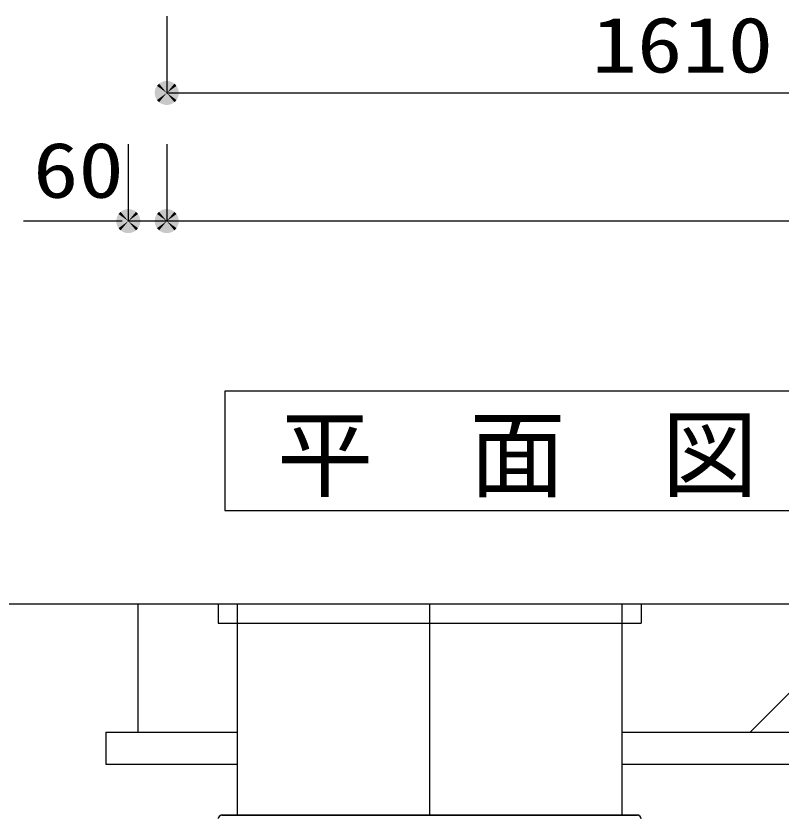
# Model space of a CAD drawing. Units: millimetres, scale not verified. Extents: x -8093 to 8093, y -5792 to 5792.
# Drawn here: x -6560 to -5366, y -1955 to -702 of the extents above; entities that cross this region are included whole.
import ezdxf
from ezdxf.enums import TextEntityAlignment as Align

# ---------------------------------------------------------------- set-up
doc = ezdxf.new("R2010")
doc.units = ezdxf.units.MM
doc.header["$LTSCALE"] = 30
doc.linetypes.add('LONG_CHAIN', pattern=[21, 18, -1, 1, -1])
for name, color, linetype, lineweight in [('0-1_00クル-フ-0躯体', 3, 'Continuous', 25), ('0-3_00クル-フ-1機器', 2, 'Continuous', 25), ('0-4_00クル-フ-6寸法', 132, 'Continuous', 25)]:
    doc.layers.add(name, color=color, linetype=linetype, lineweight=lineweight)
doc.styles.add('ＭＳ ゴシック', font='')
doc.styles.get('ＭＳ ゴシック').set_extended_font_data('MS Gothic')

msp = doc.modelspace()

# ---------------------------------------------------------------- linework, layer by layer
at = {"layer": '0-1_00クル-フ-0躯体', "linetype": 'LONG_CHAIN'}
msp.add_line((-5915.41, -1619.07), (-5915.41, -1949.07), dxfattribs=at)
at = {"layer": '0-1_00クル-フ-0躯体'}
for p, q in [((-5588.44, -1949.07), (-6241.15, -1949.07)), ((-6239.51, -1949.07), (-5591.3, -1949.07))]:
    msp.add_line(p, q, dxfattribs=at)
msp.add_lwpolyline([(-4205.58, -1473.62), (-4205.58, -1287.31), (-6234.91, -1287.31), (-6234.91, -1473.62)], close=True, dxfattribs=at)
for centre, start, end in [((-6239.51, -1955.07), 90, 177), ((-5591.3, -1955.07), 3, 90)]:
    msp.add_arc(centre, 6, start, end, dxfattribs=at)
at = {"layer": '0-3_00クル-フ-1機器'}
for p, q in [((-7471.82, -1619.07), (-4565.41, -1619.07)), ((-6370.41, -1619.07), (-6370.41, -1819.07)), ((-6245.41, -1619.07), (-6245.41, -1649.07)), ((-6215.41, -1619.07), (-6215.41, -1949.07)), ((-5615.41, -1619.07), (-5615.41, -1949.07)), ((-5585.41, -1619.07), (-5585.41, -1649.07)), ((-5585.41, -1619.07), (-5585.41, -1649.07)), ((-5415.37, -1819.07), (-5215.37, -1619.07)), ((-6245.41, -1649.07), (-5585.41, -1649.07)), ((-6420.41, -1819.07), (-6420.41, -1869.07)), ((-6420.41, -1819.07), (-6215.41, -1819.07)), ((-5615.41, -1819.07), (-4895.41, -1819.07)), ((-6420.41, -1869.07), (-6215.41, -1869.07)), ((-5615.41, -1869.07), (-4895.41, -1869.07))]:
    msp.add_line(p, q, dxfattribs=at)
at = {"layer": '0-4_00クル-フ-6寸法', "color": 4}
for p, q in [((-6325.41, -701.72), (-6325.41, -821.72)), ((-6325.41, -821.72), (-4715.41, -821.72)), ((-6385.41, -901.72), (-6385.41, -1021.72)), ((-6325.41, -901.72), (-6325.41, -1021.72)), ((-6325.41, -901.72), (-6325.41, -1021.72)), ((-6394.78, -1021.72), (-6548.6, -1021.72)), ((-6325.41, -1021.72), (-6385.41, -1021.72)), ((-3925.41, -1021.72), (-6325.41, -1021.72))]:
    msp.add_line(p, q, dxfattribs=at)
at = {"layer": '0-4_00クル-フ-6寸法'}
for points in [[(-6325.41, -821.72), (-6342.84, -814.82), (-6341.84, -812.69)], [(-6325.41, -821.72), (-6341.84, -812.69), (-6340.58, -810.7)], [(-6325.41, -821.72), (-6340.58, -810.7), (-6339.07, -808.89)], [(-6325.41, -821.72), (-6339.07, -808.89), (-6337.36, -807.28)], [(-6325.41, -821.72), (-6337.36, -807.28), (-6335.45, -805.89)], [(-6325.41, -821.72), (-6335.45, -805.89), (-6333.39, -804.76)], [(-6325.41, -821.72), (-6333.39, -804.76), (-6331.2, -803.89)], [(-6325.41, -821.72), (-6331.2, -803.89), (-6328.92, -803.31)], [(-6325.41, -821.72), (-6328.92, -803.31), (-6326.58, -803.01)], [(-6325.41, -821.72), (-6326.58, -803.01), (-6324.23, -803.01)], [(-6325.41, -821.72), (-6324.23, -803.01), (-6321.89, -803.31)], [(-6325.41, -821.72), (-6321.89, -803.31), (-6319.61, -803.89)], [(-6325.41, -821.72), (-6319.61, -803.89), (-6317.42, -804.76)], [(-6325.41, -821.72), (-6317.42, -804.76), (-6315.36, -805.89)], [(-6325.41, -821.72), (-6315.36, -805.89), (-6313.45, -807.28)], [(-6325.41, -821.72), (-6313.45, -807.28), (-6311.74, -808.89)], [(-6325.41, -821.72), (-6311.74, -808.89), (-6310.24, -810.7)], [(-6325.41, -821.72), (-6310.24, -810.7), (-6308.98, -812.69)], [(-6325.41, -821.72), (-6308.98, -812.69), (-6307.97, -814.82)], [(-6325.41, -821.72), (-6344.16, -821.72), (-6344.01, -819.37)], [(-6325.41, -821.72), (-6344.01, -824.07), (-6344.16, -821.72)], [(-6325.41, -821.72), (-6344.01, -819.37), (-6343.57, -817.06)], [(-6325.41, -821.72), (-6343.57, -826.39), (-6344.01, -824.07)], [(-6325.41, -821.72), (-6343.57, -817.06), (-6342.84, -814.82)], [(-6325.41, -821.72), (-6342.84, -828.63), (-6343.57, -826.39)], [(-6325.41, -821.72), (-6341.84, -830.76), (-6342.84, -828.63)], [(-6325.41, -821.72), (-6340.58, -832.74), (-6341.84, -830.76)], [(-6325.41, -821.72), (-6339.07, -834.56), (-6340.58, -832.74)], [(-6325.41, -821.72), (-6337.36, -836.17), (-6339.07, -834.56)], [(-6325.41, -821.72), (-6335.45, -837.55), (-6337.36, -836.17)], [(-6325.41, -821.72), (-6333.39, -838.69), (-6335.45, -837.55)], [(-6325.41, -821.72), (-6331.2, -839.56), (-6333.39, -838.69)], [(-6325.41, -821.72), (-6328.92, -840.14), (-6331.2, -839.56)], [(-6325.41, -821.72), (-6326.58, -840.44), (-6328.92, -840.14)], [(-6325.41, -821.72), (-6324.23, -840.44), (-6326.58, -840.44)], [(-6325.41, -821.72), (-6307.97, -814.82), (-6307.25, -817.06)], [(-6325.41, -821.72), (-6307.25, -817.06), (-6306.8, -819.37)], [(-6325.41, -821.72), (-6306.8, -819.37), (-6306.66, -821.72)], [(-6325.41, -821.72), (-6321.89, -840.14), (-6324.23, -840.44)], [(-6325.41, -821.72), (-6319.61, -839.56), (-6321.89, -840.14)], [(-6325.41, -821.72), (-6317.42, -838.69), (-6319.61, -839.56)], [(-6325.41, -821.72), (-6315.36, -837.55), (-6317.42, -838.69)], [(-6325.41, -821.72), (-6313.45, -836.17), (-6315.36, -837.55)], [(-6325.41, -821.72), (-6311.74, -834.56), (-6313.45, -836.17)], [(-6325.41, -821.72), (-6310.24, -832.74), (-6311.74, -834.56)], [(-6325.41, -821.72), (-6308.98, -830.76), (-6310.24, -832.74)], [(-6325.41, -821.72), (-6307.97, -828.63), (-6308.98, -830.76)], [(-6325.41, -821.72), (-6307.25, -826.39), (-6307.97, -828.63)], [(-6325.41, -821.72), (-6306.8, -824.07), (-6307.25, -826.39)], [(-6325.41, -821.72), (-6306.66, -821.72), (-6306.8, -824.07)], [(-6385.41, -1021.72), (-6403.57, -1017.06), (-6402.84, -1014.82)], [(-6385.41, -1021.72), (-6402.84, -1014.82), (-6401.84, -1012.69)], [(-6385.41, -1021.72), (-6401.84, -1012.69), (-6400.58, -1010.7)], [(-6385.41, -1021.72), (-6400.58, -1010.7), (-6399.07, -1008.89)], [(-6385.41, -1021.72), (-6399.07, -1008.89), (-6397.36, -1007.28)], [(-6385.41, -1021.72), (-6397.36, -1007.28), (-6395.45, -1005.89)], [(-6385.41, -1021.72), (-6395.45, -1005.89), (-6393.39, -1004.76)], [(-6385.41, -1021.72), (-6393.39, -1004.76), (-6391.2, -1003.89)], [(-6385.41, -1021.72), (-6391.2, -1003.89), (-6388.92, -1003.31)], [(-6385.41, -1021.72), (-6388.92, -1003.31), (-6386.58, -1003.01)], [(-6385.41, -1021.72), (-6386.58, -1003.01), (-6384.23, -1003.01)], [(-6385.41, -1021.72), (-6384.23, -1003.01), (-6381.89, -1003.31)], [(-6385.41, -1021.72), (-6381.89, -1003.31), (-6379.61, -1003.89)], [(-6385.41, -1021.72), (-6379.61, -1003.89), (-6377.42, -1004.76)], [(-6385.41, -1021.72), (-6377.42, -1004.76), (-6375.36, -1005.89)], [(-6385.41, -1021.72), (-6375.36, -1005.89), (-6373.45, -1007.28)], [(-6385.41, -1021.72), (-6373.45, -1007.28), (-6371.74, -1008.89)], [(-6385.41, -1021.72), (-6371.74, -1008.89), (-6370.24, -1010.7)], [(-6385.41, -1021.72), (-6370.24, -1010.7), (-6368.98, -1012.69)], [(-6385.41, -1021.72), (-6368.98, -1012.69), (-6367.97, -1014.82)], [(-6385.41, -1021.72), (-6367.97, -1014.82), (-6367.25, -1017.06)], [(-6325.41, -1021.72), (-6343.57, -1017.06), (-6342.84, -1014.82)], [(-6325.41, -1021.72), (-6343.57, -1017.06), (-6342.84, -1014.82)], [(-6325.41, -1021.72), (-6342.84, -1014.82), (-6341.84, -1012.69)], [(-6325.41, -1021.72), (-6342.84, -1014.82), (-6341.84, -1012.69)], [(-6325.41, -1021.72), (-6341.84, -1012.69), (-6340.58, -1010.7)], [(-6325.41, -1021.72), (-6341.84, -1012.69), (-6340.58, -1010.7)], [(-6325.41, -1021.72), (-6340.58, -1010.7), (-6339.07, -1008.89)], [(-6325.41, -1021.72), (-6340.58, -1010.7), (-6339.07, -1008.89)], [(-6325.41, -1021.72), (-6339.07, -1008.89), (-6337.36, -1007.28)], [(-6325.41, -1021.72), (-6339.07, -1008.89), (-6337.36, -1007.28)], [(-6325.41, -1021.72), (-6337.36, -1007.28), (-6335.45, -1005.89)], [(-6325.41, -1021.72), (-6337.36, -1007.28), (-6335.45, -1005.89)], [(-6325.41, -1021.72), (-6335.45, -1005.89), (-6333.39, -1004.76)], [(-6325.41, -1021.72), (-6335.45, -1005.89), (-6333.39, -1004.76)], [(-6325.41, -1021.72), (-6333.39, -1004.76), (-6331.2, -1003.89)], [(-6325.41, -1021.72), (-6333.39, -1004.76), (-6331.2, -1003.89)], [(-6325.41, -1021.72), (-6331.2, -1003.89), (-6328.92, -1003.31)], [(-6325.41, -1021.72), (-6331.2, -1003.89), (-6328.92, -1003.31)], [(-6325.41, -1021.72), (-6328.92, -1003.31), (-6326.58, -1003.01)], [(-6325.41, -1021.72), (-6328.92, -1003.31), (-6326.58, -1003.01)], [(-6325.41, -1021.72), (-6326.58, -1003.01), (-6324.23, -1003.01)], [(-6325.41, -1021.72), (-6326.58, -1003.01), (-6324.23, -1003.01)], [(-6325.41, -1021.72), (-6324.23, -1003.01), (-6321.89, -1003.31)], [(-6325.41, -1021.72), (-6324.23, -1003.01), (-6321.89, -1003.31)], [(-6325.41, -1021.72), (-6321.89, -1003.31), (-6319.61, -1003.89)], [(-6325.41, -1021.72), (-6321.89, -1003.31), (-6319.61, -1003.89)], [(-6325.41, -1021.72), (-6319.61, -1003.89), (-6317.42, -1004.76)], [(-6325.41, -1021.72), (-6319.61, -1003.89), (-6317.42, -1004.76)], [(-6325.41, -1021.72), (-6317.42, -1004.76), (-6315.36, -1005.89)], [(-6325.41, -1021.72), (-6317.42, -1004.76), (-6315.36, -1005.89)], [(-6325.41, -1021.72), (-6315.36, -1005.89), (-6313.45, -1007.28)], [(-6325.41, -1021.72), (-6315.36, -1005.89), (-6313.45, -1007.28)], [(-6325.41, -1021.72), (-6313.45, -1007.28), (-6311.74, -1008.89)], [(-6325.41, -1021.72), (-6313.45, -1007.28), (-6311.74, -1008.89)], [(-6325.41, -1021.72), (-6311.74, -1008.89), (-6310.24, -1010.7)], [(-6325.41, -1021.72), (-6311.74, -1008.89), (-6310.24, -1010.7)], [(-6325.41, -1021.72), (-6310.24, -1010.7), (-6308.98, -1012.69)], [(-6325.41, -1021.72), (-6310.24, -1010.7), (-6308.98, -1012.69)], [(-6325.41, -1021.72), (-6308.98, -1012.69), (-6307.97, -1014.82)], [(-6325.41, -1021.72), (-6308.98, -1012.69), (-6307.97, -1014.82)], [(-6325.41, -1021.72), (-6307.97, -1014.82), (-6307.25, -1017.06)], [(-6325.41, -1021.72), (-6307.97, -1014.82), (-6307.25, -1017.06)], [(-6385.41, -1021.72), (-6404.16, -1021.72), (-6404.01, -1019.37)], [(-6385.41, -1021.72), (-6404.01, -1024.07), (-6404.16, -1021.72)], [(-6385.41, -1021.72), (-6404.01, -1019.37), (-6403.57, -1017.06)], [(-6385.41, -1021.72), (-6403.57, -1026.39), (-6404.01, -1024.07)], [(-6385.41, -1021.72), (-6402.84, -1028.63), (-6403.57, -1026.39)], [(-6385.41, -1021.72), (-6401.84, -1030.76), (-6402.84, -1028.63)], [(-6385.41, -1021.72), (-6400.58, -1032.74), (-6401.84, -1030.76)], [(-6385.41, -1021.72), (-6399.07, -1034.56), (-6400.58, -1032.74)], [(-6385.41, -1021.72), (-6397.36, -1036.17), (-6399.07, -1034.56)], [(-6385.41, -1021.72), (-6395.45, -1037.55), (-6397.36, -1036.17)], [(-6385.41, -1021.72), (-6393.39, -1038.69), (-6395.45, -1037.55)], [(-6385.41, -1021.72), (-6391.2, -1039.56), (-6393.39, -1038.69)], [(-6385.41, -1021.72), (-6388.92, -1040.14), (-6391.2, -1039.56)], [(-6385.41, -1021.72), (-6386.58, -1040.44), (-6388.92, -1040.14)], [(-6385.41, -1021.72), (-6384.23, -1040.44), (-6386.58, -1040.44)], [(-6385.41, -1021.72), (-6367.25, -1017.06), (-6366.8, -1019.37)], [(-6385.41, -1021.72), (-6366.8, -1019.37), (-6366.66, -1021.72)], [(-6385.41, -1021.72), (-6381.89, -1040.14), (-6384.23, -1040.44)], [(-6385.41, -1021.72), (-6379.61, -1039.56), (-6381.89, -1040.14)], [(-6385.41, -1021.72), (-6377.42, -1038.69), (-6379.61, -1039.56)], [(-6385.41, -1021.72), (-6375.36, -1037.55), (-6377.42, -1038.69)], [(-6385.41, -1021.72), (-6373.45, -1036.17), (-6375.36, -1037.55)], [(-6385.41, -1021.72), (-6371.74, -1034.56), (-6373.45, -1036.17)], [(-6385.41, -1021.72), (-6370.24, -1032.74), (-6371.74, -1034.56)], [(-6385.41, -1021.72), (-6368.98, -1030.76), (-6370.24, -1032.74)], [(-6385.41, -1021.72), (-6367.97, -1028.63), (-6368.98, -1030.76)], [(-6385.41, -1021.72), (-6367.25, -1026.39), (-6367.97, -1028.63)], [(-6385.41, -1021.72), (-6366.8, -1024.07), (-6367.25, -1026.39)], [(-6385.41, -1021.72), (-6366.66, -1021.72), (-6366.8, -1024.07)], [(-6325.41, -1021.72), (-6344.16, -1021.72), (-6344.01, -1019.37)], [(-6325.41, -1021.72), (-6344.16, -1021.72), (-6344.01, -1019.37)], [(-6325.41, -1021.72), (-6344.01, -1024.07), (-6344.16, -1021.72)], [(-6325.41, -1021.72), (-6344.01, -1024.07), (-6344.16, -1021.72)], [(-6325.41, -1021.72), (-6344.01, -1019.37), (-6343.57, -1017.06)], [(-6325.41, -1021.72), (-6344.01, -1019.37), (-6343.57, -1017.06)], [(-6325.41, -1021.72), (-6343.57, -1026.39), (-6344.01, -1024.07)], [(-6325.41, -1021.72), (-6343.57, -1026.39), (-6344.01, -1024.07)], [(-6325.41, -1021.72), (-6342.84, -1028.63), (-6343.57, -1026.39)], [(-6325.41, -1021.72), (-6342.84, -1028.63), (-6343.57, -1026.39)], [(-6325.41, -1021.72), (-6341.84, -1030.76), (-6342.84, -1028.63)], [(-6325.41, -1021.72), (-6341.84, -1030.76), (-6342.84, -1028.63)], [(-6325.41, -1021.72), (-6340.58, -1032.74), (-6341.84, -1030.76)], [(-6325.41, -1021.72), (-6340.58, -1032.74), (-6341.84, -1030.76)], [(-6325.41, -1021.72), (-6339.07, -1034.56), (-6340.58, -1032.74)], [(-6325.41, -1021.72), (-6339.07, -1034.56), (-6340.58, -1032.74)], [(-6325.41, -1021.72), (-6337.36, -1036.17), (-6339.07, -1034.56)], [(-6325.41, -1021.72), (-6337.36, -1036.17), (-6339.07, -1034.56)], [(-6325.41, -1021.72), (-6335.45, -1037.55), (-6337.36, -1036.17)], [(-6325.41, -1021.72), (-6335.45, -1037.55), (-6337.36, -1036.17)], [(-6325.41, -1021.72), (-6333.39, -1038.69), (-6335.45, -1037.55)], [(-6325.41, -1021.72), (-6333.39, -1038.69), (-6335.45, -1037.55)], [(-6325.41, -1021.72), (-6331.2, -1039.56), (-6333.39, -1038.69)], [(-6325.41, -1021.72), (-6331.2, -1039.56), (-6333.39, -1038.69)], [(-6325.41, -1021.72), (-6328.92, -1040.14), (-6331.2, -1039.56)], [(-6325.41, -1021.72), (-6328.92, -1040.14), (-6331.2, -1039.56)], [(-6325.41, -1021.72), (-6326.58, -1040.44), (-6328.92, -1040.14)], [(-6325.41, -1021.72), (-6326.58, -1040.44), (-6328.92, -1040.14)], [(-6325.41, -1021.72), (-6324.23, -1040.44), (-6326.58, -1040.44)], [(-6325.41, -1021.72), (-6324.23, -1040.44), (-6326.58, -1040.44)], [(-6325.41, -1021.72), (-6307.25, -1017.06), (-6306.8, -1019.37)], [(-6325.41, -1021.72), (-6307.25, -1017.06), (-6306.8, -1019.37)], [(-6325.41, -1021.72), (-6306.8, -1019.37), (-6306.66, -1021.72)], [(-6325.41, -1021.72), (-6306.8, -1019.37), (-6306.66, -1021.72)], [(-6325.41, -1021.72), (-6321.89, -1040.14), (-6324.23, -1040.44)], [(-6325.41, -1021.72), (-6319.61, -1039.56), (-6321.89, -1040.14)], [(-6325.41, -1021.72), (-6317.42, -1038.69), (-6319.61, -1039.56)], [(-6325.41, -1021.72), (-6315.36, -1037.55), (-6317.42, -1038.69)], [(-6325.41, -1021.72), (-6313.45, -1036.17), (-6315.36, -1037.55)], [(-6325.41, -1021.72), (-6311.74, -1034.56), (-6313.45, -1036.17)], [(-6325.41, -1021.72), (-6310.24, -1032.74), (-6311.74, -1034.56)], [(-6325.41, -1021.72), (-6308.98, -1030.76), (-6310.24, -1032.74)], [(-6325.41, -1021.72), (-6307.97, -1028.63), (-6308.98, -1030.76)], [(-6325.41, -1021.72), (-6307.25, -1026.39), (-6307.97, -1028.63)], [(-6325.41, -1021.72), (-6306.8, -1024.07), (-6307.25, -1026.39)], [(-6325.41, -1021.72), (-6306.66, -1021.72), (-6306.8, -1024.07)], [(-6325.41, -1021.72), (-6321.89, -1040.14), (-6324.23, -1040.44)], [(-6325.41, -1021.72), (-6319.61, -1039.56), (-6321.89, -1040.14)], [(-6325.41, -1021.72), (-6317.42, -1038.69), (-6319.61, -1039.56)], [(-6325.41, -1021.72), (-6315.36, -1037.55), (-6317.42, -1038.69)], [(-6325.41, -1021.72), (-6313.45, -1036.17), (-6315.36, -1037.55)], [(-6325.41, -1021.72), (-6311.74, -1034.56), (-6313.45, -1036.17)], [(-6325.41, -1021.72), (-6310.24, -1032.74), (-6311.74, -1034.56)], [(-6325.41, -1021.72), (-6308.98, -1030.76), (-6310.24, -1032.74)], [(-6325.41, -1021.72), (-6307.97, -1028.63), (-6308.98, -1030.76)], [(-6325.41, -1021.72), (-6307.25, -1026.39), (-6307.97, -1028.63)], [(-6325.41, -1021.72), (-6306.8, -1024.07), (-6307.25, -1026.39)], [(-6325.41, -1021.72), (-6306.66, -1021.72), (-6306.8, -1024.07)]]:
    msp.add_solid(points, dxfattribs=at)

# ---------------------------------------------------------------- texts
at = {"layer": '0-1_00クル-フ-0躯体', "color": 4, "style": 'ＭＳ ゴシック'}
msp.add_text('平\u3000面\u3000図', height=110, dxfattribs=at).set_placement((-6153.66, -1473.59), align=Align.BOTTOM_LEFT)
at = {"layer": '0-4_00クル-フ-6寸法', "color": 3, "style": 'ＭＳ ゴシック', "width": 1.2}
for s, p in [('1610', (-5662.69, -815.88)), ('60', (-6533.88, -1011.38))]:
    msp.add_text(s, height=86.66, dxfattribs=at).set_placement(p, align=Align.BOTTOM_LEFT)

doc.saveas('drawing.dxf')
